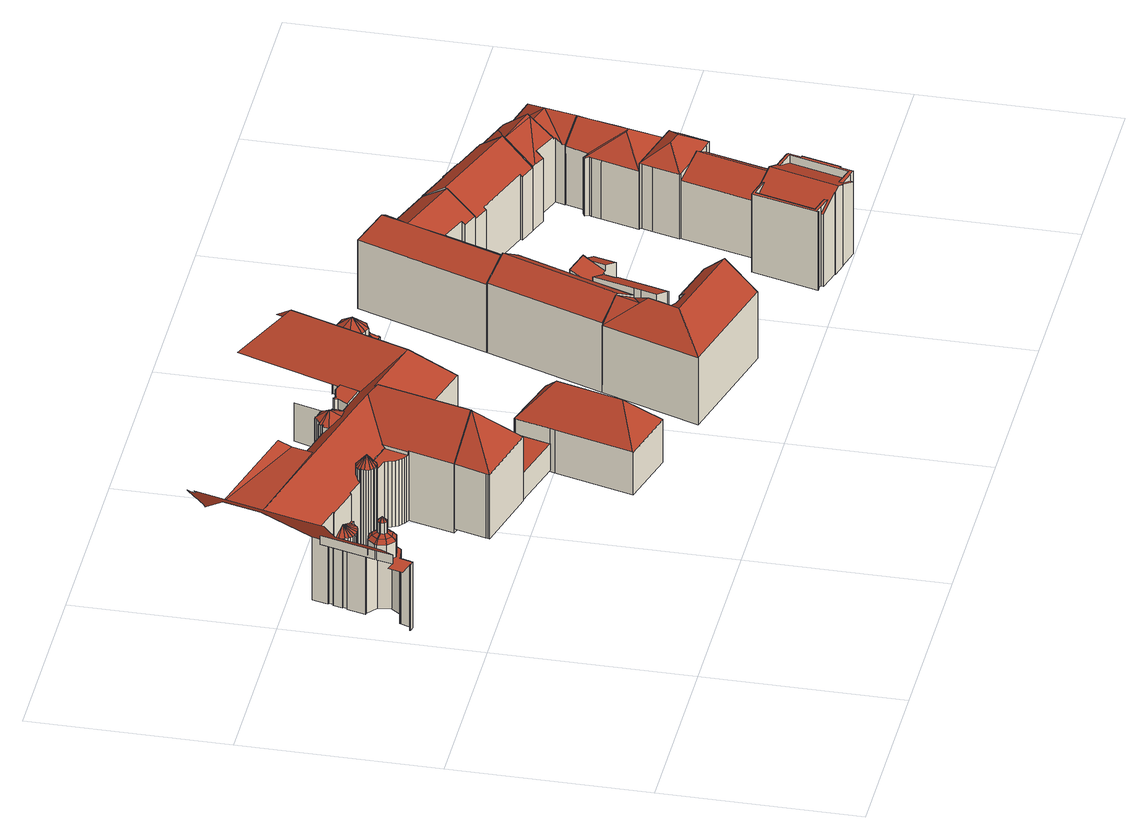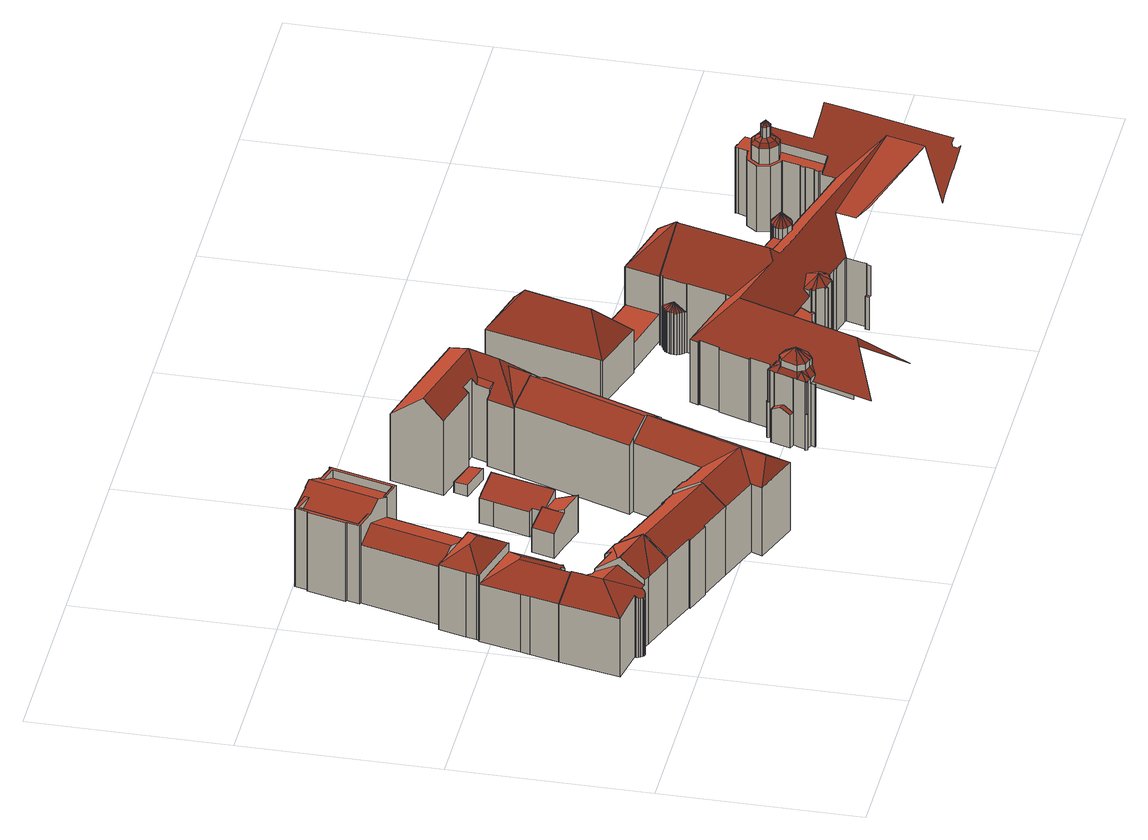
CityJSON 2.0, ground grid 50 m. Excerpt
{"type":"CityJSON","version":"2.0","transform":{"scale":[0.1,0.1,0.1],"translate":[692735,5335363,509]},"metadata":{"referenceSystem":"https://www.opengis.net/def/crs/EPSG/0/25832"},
"CityObjects":{
"building1":{"type":"Building","attributes":{"name":"Bayerisches Nationalmuseum","Gemeindeschluessel":"09162000","HoeheDach":"565.770","HoeheGrund":"509.180","Methode":"2000","NiedrigsteTraufeDesGebaeudes":"517.488","Geometrietyp2DReferenz":"3000","function":"31001_3000","roofType":"3200","measuredHeight":56.59,"storeysAboveGround":2},"geometry":[{"type":"MultiSurface","lod":"2","boundaries":[[[0,1,2,3]],[[4,5,1,0]],[[6,7,5,4]],[[8,9,7,6]],[[10,11,9,8]],[[12,13,11,10]],[[14,15,13,12]],[[16,17,18,19]],[[20,21,15,14]],[[22,23,24,17,16]],[[17,24,25,26]],[[23,27,28,24]],[[29,30,23,22]],[[31,32,33,34,21,20]],[[28,35,25,24]],[[30,36,27,23]],[[37,26,25,38,39]],[[27,40,41,28]],[[41,42,35,28]],[[35,43,38,25]],[[36,44,40,27]],[[40,45,46,41]],[[41,46,47,42]],[[44,48,45,40]],[[42,49,43,35]],[[50,51,33,32]],[[45,52,46]],[[53,54,30,29]],[[52,47,46]],[[48,52,45]],[[54,55,36,30]],[[42,47,56,49]],[[52,56,47]],[[55,57,44,36]],[[57,58,48,44]],[[58,52,48]],[[59,2,1,5,7,9,11,13,15,21,34,33,51,60,61,62,63,64,65,66,67,68,69,70,71,72,73,74,75,37,39,76,77,78,53,29,22,16,19,79,80]],[[52,81,56]],[[49,56,81,82]],[[49,82,83,43]],[[58,84,52]],[[43,83,85,38]],[[39,38,85,76]],[[86,81,52]],[[87,84,58,57]],[[84,86,52]],[[82,81,86,88]],[[55,89,87,57]],[[88,86,84,87]],[[75,90,26,37]],[[88,91,83,82]],[[54,92,89,55]],[[87,89,91,88]],[[78,92,54,53]],[[93,64,63,94]],[[91,95,85,83]],[[96,60,51,50]],[[76,85,95,77]],[[89,92,95,91]],[[77,95,92,78]],[[97,65,64,93]],[[62,61,98,99,94,63]],[[98,61,60,96]],[[100,66,65,97]],[[101,67,66,100]],[[102,68,67,101]],[[74,90,75]],[[103,69,68,102]],[[104,70,69,103]],[[105,71,70,104]],[[74,73,106]],[[107,72,71,105]],[[108,109,110,111,112,113,18,17,26,90,74,106,114,115,116,117,118,119,120,121,122,123,124,125,126,127,128,129,130]],[[107,131,132,133,134,115,114,106,73,72]],[[135,136,137,138,134,133]],[[139,140,141,137,136,142,143]],[[144,145,146,147,139,143]],[[147,148,140,139]],[[149,150,151,152]],[[153,154,155,156,150,149]],[[157,152,151,158,146,145]],[[159,160,161,162,155,154]],[[163,164,161,160]],[[151,150,156,165,158]],[[146,158,165,148,147]],[[166,167,164,163]],[[155,162,165,156]],[[161,164,165,162]],[[168,169,170,171,167,166]],[[167,171,165,164]],[[172,173,170,169]],[[170,173,174,165,171]],[[172,175,176,177,174,173]],[[177,178,165,174]],[[179,180,117,116]],[[176,181,182,183,178,177]],[[148,165,184,185,186,187,188,189,141,140]],[[178,183,190,191,165]],[[192,190,183,182]],[[192,193,194,195,191,190]],[[191,195,196,165]],[[196,197,165]],[[194,198,196,195]],[[197,199,200,184,165]],[[198,201,202,199,197,196]],[[203,204,205,200,199,202]],[[205,185,184,200]],[[186,185,205,204,206,207,208]],[[115,134,138,137,141,189,188,187,186,208,209,210,211,212,213,214,215,216,217,218,219,220,116]],[[180,221,117]],[[222,223,224,225,209,208,207]],[[226,227,228,229]],[[230,231,232,233,227,226]],[[228,234,235,236,237,229]],[[238,239,232,231]],[[236,235,240,241]],[[242,243,244,245,239,238]],[[227,233,246,234,228]],[[240,247,224,223,248,241]],[[232,239,245,246,233]],[[246,247,240,235,234]],[[209,225,249,210]],[[250,251,244,243]],[[224,247,246,249,225]],[[244,251,252,246,245]],[[253,254,255,252,251,250]],[[210,249,256,211]],[[246,256,249]],[[257,258,255,254]],[[255,258,259,246,252]],[[257,260,261,262,259,258]],[[246,263,256]],[[211,256,263,212]],[[259,262,264,265,246]],[[266,264,262,261]],[[266,267,268,269,265,264]],[[270,263,246]],[[265,269,271,272,246]],[[272,273,246]],[[273,274,246]],[[274,270,246]],[[212,263,270,213]],[[275,272,271,276]],[[277,273,272,275]],[[213,270,274,214]],[[278,214,274,273,277]],[[279,280,281,276,271,269,268]],[[282,283,284,285]],[[281,286,287,288,289,290,291,292,293,294,278,277,275,276]],[[295,287,286,296]],[[296,286,281,280]],[[297,288,287,295]],[[298,289,288,297]],[[299,290,289,298]],[[300,291,290,299]],[[294,215,214,278]],[[301,292,291,300]],[[302,285,284,303,293,292,301]],[[304,305,306,307,283,282]],[[303,308,216,215,294,293]],[[309,310,311,312,313,314]],[[311,310,315,316]],[[313,317,318,319,320,314]],[[307,321,322,217,216,308,303,284,283]],[[316,315,323,324]],[[325,326,327,328,329,319,318]],[[330,331,329,328]],[[327,332,330,328]],[[333,332,327,326]],[[324,323,334,335]],[[220,219,218,217,322,321,336,337,338,339,340,341,342,343,344,345,346,334,323,315,310,309,314,179,116]],[[347,348,306,305]],[[347,349,350,351,352,353,348]],[[335,334,346,354]],[[355,356,351,350]],[[351,356,357,358,352]],[[355,359,360,361,357,356]],[[362,363,361,360]],[[361,363,364,358,357]],[[352,358,365,366,367,368,369,353]],[[362,370,371,372,364,363]],[[344,373,345]],[[364,372,374,375,358]],[[354,346,345,376]],[[377,374,372,371]],[[376,345,373,378,379]],[[377,380,381,382,375,374]],[[375,382,383,384,358]],[[385,383,382,381]],[[378,386,387,388,389,379]],[[388,387,390,391]],[[384,392,393,358]],[[394,395,358]],[[395,396,397,366,365,358]],[[398,386,378,373,344]],[[385,399,400,392,384,383]],[[390,401,402,403,404,391]],[[393,405,406,358]],[[306,348,353,369,368,367,407,408,409,410,336,321,307]],[[411,412,394,358]],[[413,414,411,358]],[[367,366,397,415,416,417,407]],[[400,418,419,405,393,392]],[[403,402,420,421]],[[397,396,415]],[[387,386,398,401,390]],[[406,422,423,424,413,358]],[[395,394,412,425,426,427,415,396]],[[419,428,429,422,406,405]],[[411,414,430,431,425,412]],[[343,398,344]],[[432,423,422,429]],[[430,414,413,433]],[[434,424,423,432]],[[433,413,424,434]],[[421,420,435,436]],[[398,437,438,435,420,402,401]],[[436,435,438,439]],[[440,408,407,417]],[[438,437,441,442,443,439]],[[342,398,343]],[[442,441,444,445]],[[398,446,447,448,449,444,441,437]],[[449,448,450,451,445,444]],[[342,452,453,454,398]],[[455,456,457,446,398]],[[450,448,447,458]],[[454,459,460,461,462,455,398]],[[446,457,463,464,458,447]],[[463,457,456,465]],[[341,452,342]],[[410,409,466]],[[467,468,469,459,454,453]],[[455,462,470,471,465,456]],[[472,460,459,469]],[[470,462,461,473]],[[473,461,460,472]],[[452,341,340,474,475,467,453]],[[476,477,478,466,409,408,440]],[[340,339,479,480,481,482,474]],[[410,466,478,483,337,336]],[[481,480,484,485]],[[485,484,486,487]],[[338,488,479,339]],[[487,486,489,490]],[[488,491,492,493,489,486,484,480,479]],[[490,489,493,494]],[[495,491,488,338]],[[496,492,491,495,497]],[[493,492,496,498,499,500,494]],[[478,477,501,502,503,483]],[[504,505,506,507]],[[507,506,503,502]],[[508,509,505,504]],[[510,511,509,508]],[[512,513,511,510]],[[337,514,515,516,495,338]],[[517,518,513,512]],[[519,520,521]],[[521,520,518,517]],[[483,503,506,505,509,511,513,518,520,519,522,523,524,525,526,527,528,529,530,531,532,533,534,514,337]],[[535,522,519,521]],[[536,523,522,535]],[[528,537,529]],[[538,524,523,536]],[[527,526,539,528]],[[539,540,537,528]],[[525,541,526]],[[525,524,538,542,541]],[[537,543,529]],[[541,544,545,539,526]],[[540,543,537]],[[543,530,529]],[[545,546,540,539]],[[547,548,549,544,541,542]],[[546,543,540]],[[544,550,545]],[[549,551,552,550,544]],[[553,554,555,556,551,549,548]],[[543,557,530]],[[558,552,551,556]],[[555,559,560,558,556]],[[530,557,531]],[[561,559,555,554]],[[546,562,563,543]],[[545,550,564,563,562,546]],[[560,565,552,558]],[[565,560,559,561,566,567,568]],[[552,565,568,569,570,550]],[[571,569,568,567]],[[543,572,557]],[[570,564,550]],[[531,557,572,573]],[[574,575,576,569,571]],[[563,577,543]],[[578,572,543]],[[573,532,531]],[[575,579,580,581,576]],[[576,581,580,582,583,584,570,569]],[[585,577,563,564]],[[573,572,578,586]],[[577,587,578,543]],[[570,584,583,588,589,585,564]],[[587,577,585,590,586,578]],[[586,591,592,593,532,573]],[[575,574,594,595,596,579]],[[579,596,582,580]],[[590,591,586]],[[593,592,597,533,532]],[[585,589,598,590]],[[583,582,596,595,599,600,588]],[[600,601,602,603,604,598,589,588]],[[605,606,607,597,592]],[[591,608,609,610,605,592]],[[611,612,608,591,590]],[[613,614,607,606]],[[598,604,611,590]],[[608,612,615,616,617,618,609]],[[615,612,611,619]],[[603,620,621,622,604]],[[619,611,604,622]],[[619,622,621,616,615]],[[617,616,621,620]]],"semantics":{"surfaces":[{"type":"WallSurface"},{"type":"RoofSurface"}],"values":[0,0,0,0,0,0,0,0,0,0,0,1,0,0,1,1,0,1,1,1,1,0,0,0,1,0,1,0,1,1,1,0,1,1,0,1,1,1,0,1,1,1,0,1,0,1,0,1,0,0,1,1,1,0,0,1,0,0,1,0,0,0,0,0,0,0,0,0,0,0,0,0,1,0,0,0,0,1,0,0,0,0,0,1,1,0,1,1,0,1,0,1,0,1,1,0,0,1,0,0,1,1,0,1,0,0,1,0,1,1,0,0,0,0,0,0,0,1,0,1,1,0,0,1,1,0,0,1,0,1,0,1,0,1,0,0,1,1,1,1,1,0,0,0,0,0,0,0,1,0,0,0,0,0,0,0,0,0,0,0,0,0,0,1,0,0,0,1,0,0,1,0,0,0,0,1,0,0,1,0,0,0,1,0,0,0,0,1,0,0,0,1,1,1,1,0,0,1,1,1,1,0,0,0,0,1,1,0,0,0,1,0,0,0,0,0,1,0,0,0,1,0,1,0,1,1,0,1,0,0,0,0,0,0,0,0,0,0,0,0,1,0,0,0,0,1,0,0,0,0,0,0,0,0,0,0,1,0,0,0,1,0,0,0,0,1,0,0,0,1,1,1,1,0,0,1,1,1,0,1,0,1,0,0,1,0,0,0,1,0,1,1,0,0,1,1,1,1,0,0,0,1,1,0,1,0,1,1,0,1,0,0,0,0,1,0,1,0,0,0,0,1,0]}}]},
"building2":{"type":"Building","attributes":{"Gemeindeschluessel":"09162000","HoeheDach":"538.152","HoeheGrund":"510.429","Methode":"2000","NiedrigsteTraufeDesGebaeudes":"528.310","Geometrietyp2DReferenz":"3000","function":"31001_3000","roofType":"9999","measuredHeight":27.72,"storeysAboveGround":2},"geometry":[{"type":"MultiSurface","lod":"2","boundaries":[[[623,624,625]],[[626,627,628,629]],[[630,631,283,632]],[[629,628,623,633]],[[626,632,283,634,627]],[[635,625,636,637]],[[624,634,283,631,636,625]],[[635,633,623,625]],[[637,636,631,630]],[[623,628,627,634,624]],[[635,637,630,632,626,629,633]]],"semantics":{"surfaces":[{"type":"RoofSurface"},{"type":"WallSurface"},{"type":"GroundSurface"}],"values":[0,1,1,1,1,1,0,1,1,0,2]}}]},
"building3":{"type":"Building","attributes":{"Gemeindeschluessel":"09162000","HoeheDach":"517.840","HoeheGrund":"510.429","Methode":"2000","NiedrigsteTraufeDesGebaeudes":"517.840","Geometrietyp2DReferenz":"3000","function":"31001_3000","roofType":"9999","measuredHeight":7.41},"geometry":[{"type":"MultiSurface","lod":"2","boundaries":[[[638,639,640,641]],[[629,626,638,641]],[[641,640,642,629]],[[640,639,643,642]],[[626,643,639,638]],[[629,642,643,626]]],"semantics":{"surfaces":[{"type":"WallSurface"},{"type":"GroundSurface"},{"type":"RoofSurface"}],"values":[0,1,0,2,0,0]}}]},
"building4":{"type":"Building","attributes":{"name":"Bayerisches Nationalmuseum","Gemeindeschluessel":"09162000","HoeheDach":"530.240","HoeheGrund":"510.155","Methode":"2000","NiedrigsteTraufeDesGebaeudes":"521.924","Geometrietyp2DReferenz":"3000","function":"31001_3000","roofType":"3200","measuredHeight":20.09,"storeysAboveGround":2},"geometry":[{"type":"MultiSurface","lod":"2","boundaries":[[[644,645,646,647,648,649,650,651,652]],[[653,654,655,656,657]],[[651,656,655,652]],[[651,650,658,657,656]],[[659,660,654,653,661]],[[662,659,661,663,664]],[[648,665,666,649]],[[663,661,653,657,658,666,665]],[[645,662,664,646]],[[645,644,660,659,662]],[[647,646,664,663,665,648]],[[649,666,658,650]],[[644,652,655,654,660]]],"semantics":{"surfaces":[{"type":"GroundSurface"},{"type":"RoofSurface"},{"type":"WallSurface"}],"values":[0,1,2,2,1,1,2,1,2,2,2,2,2]}}]},
"building5":{"type":"Building","attributes":{"name":"Amt für Digitalisierung, Breitband und Vermessung","Gemeindeschluessel":"09162000","HoeheDach":"534.800","HoeheGrund":"509.415","Methode":"2000","NiedrigsteTraufeDesGebaeudes":"528.029","Geometrietyp2DReferenz":"3000","function":"31001_3000","roofType":"3100","measuredHeight":25.39,"storeysAboveGround":4},"geometry":[{"type":"MultiSurface","lod":"2","boundaries":[[[667,668,669,670]],[[671,672,673,674]],[[675,676,677,678]],[[679,680,674,673,681,669,668,682]],[[682,683,684]],[[685,686,687,677,676,671,674,680]],[[688,689,690,691,667,670,675,678,692,693]],[[688,693,686,685,694]],[[678,677,687,692]],[[691,682,668,667]],[[673,672,681]],[[689,695,696,690]],[[679,682,684,696]],[[692,687,686,693]],[[684,683,696]],[[688,694,695,689]],[[696,695,680,679]],[[675,670,669,681,672,671,676]],[[691,690,696,683,682]],[[694,685,680,695]]],"semantics":{"surfaces":[{"type":"WallSurface"},{"type":"RoofSurface"},{"type":"GroundSurface"}],"values":[0,1,0,1,1,1,2,0,0,0,0,0,1,0,1,0,1,0,0,1]}}]},
"building6":{"type":"Building","attributes":{"Gemeindeschluessel":"09162000","HoeheDach":"512.508","HoeheGrund":"509.292","Methode":"2000","NiedrigsteTraufeDesGebaeudes":"512.150","Geometrietyp2DReferenz":"3000","function":"51009_1610","roofType":"1000","measuredHeight":3.22},"geometry":[{"type":"MultiSurface","lod":"2","boundaries":[[[697,698,699,700]],[[701,702,698,697]],[[700,699,703,704]],[[704,703,702,701]],[[697,700,704,701]],[[702,703,699,698]]],"semantics":{"surfaces":[{"type":"WallSurface"},{"type":"GroundSurface"},{"type":"RoofSurface"}],"values":[0,0,0,0,1,2]}}]},
"building7":{"type":"Building","attributes":{"Gemeindeschluessel":"09162000","HoeheDach":"533.094","HoeheGrund":"509.380","Methode":"1000","NiedrigsteTraufeDesGebaeudes":"528.587","Geometrietyp2DReferenz":"3000","function":"31001_1000","roofType":"3100","measuredHeight":23.71,"storeysAboveGround":5},"geometry":[{"type":"MultiSurface","lod":"2","boundaries":[[[705,706,707,708,709,710,711]],[[712,709,708,713]],[[714,715,716,717]],[[691,718,713,708,707,706]],[[719,715,714,690]],[[710,709,712,720,717,716]],[[721,711,710,716,715,719]],[[718,691,722,723,724,690,714,717,720,712,713]],[[724,723,722,691,706,705,711,721,719,690]]],"semantics":{"surfaces":[{"type":"RoofSurface"},{"type":"WallSurface"},{"type":"GroundSurface"}],"values":[0,1,1,1,1,1,0,2,1]}}]},
"building8":{"type":"Building","attributes":{"Gemeindeschluessel":"09162000","HoeheDach":"512.775","HoeheGrund":"509.384","Methode":"2000","NiedrigsteTraufeDesGebaeudes":"512.457","Geometrietyp2DReferenz":"3000","function":"51009_1610","roofType":"1000","measuredHeight":3.39},"geometry":[{"type":"MultiSurface","lod":"2","boundaries":[[[725,726,727,728]],[[729,730,727,726]],[[728,727,730,731]],[[732,729,726,725]],[[725,728,731,732]],[[731,730,729,732]]],"semantics":{"surfaces":[{"type":"WallSurface"},{"type":"RoofSurface"},{"type":"GroundSurface"}],"values":[0,1,0,0,2,0]}}]},
"building9":{"type":"Building","attributes":{"Gemeindeschluessel":"09162000","HoeheDach":"519.773","HoeheGrund":"509.360","Methode":"1000","NiedrigsteTraufeDesGebaeudes":"516.211","Geometrietyp2DReferenz":"3000","function":"31001_2000","roofType":"2100","measuredHeight":10.41},"geometry":[{"type":"MultiSurface","lod":"2","boundaries":[[[733,734,735]],[[736,737,738,739,740,741,742,743,744,745,746,747,748,749,750,751,752,753]],[[744,754,755,745]],[[748,756,757,749]],[[740,739,738,758,734,733,759]],[[740,759,760,741]],[[753,761,762,736]],[[746,763,764,747]],[[747,764,756,748]],[[757,765,766,767,751,750,749]],[[768,769,761,753,752,751,767]],[[745,755,763,746]],[[769,768,770]],[[742,771,772,743]],[[766,765,735]],[[773,774,770]],[[755,754,772,771,760,759,733,735,765,757,756,764,763]],[[741,760,771,742]],[[737,736,762,774,773,758,738]],[[743,772,754,744]],[[762,761,769,770,774]],[[735,734,758,773,770,768,767,766]]],"semantics":{"surfaces":[{"type":"WallSurface"},{"type":"GroundSurface"},{"type":"RoofSurface"}],"values":[0,1,0,0,0,0,0,0,0,0,0,0,0,0,0,0,2,0,0,0,2,2]}}]},
"building10":{"type":"Building","attributes":{"Gemeindeschluessel":"09162000","HoeheDach":"532.884","HoeheGrund":"509.390","Methode":"1000","NiedrigsteTraufeDesGebaeudes":"527.761","Geometrietyp2DReferenz":"3000","function":"31001_1000","roofType":"3100","measuredHeight":23.49,"storeysAboveGround":5},"geometry":[{"type":"MultiSurface","lod":"2","boundaries":[[[775,776,777,778,779]],[[780,781,782,783,784]],[[785,786,787,788]],[[717,712,789,779]],[[784,783,790,791,792]],[[793,785,788,794]],[[782,781,793,794]],[[776,795,777]],[[777,796,714,778]],[[789,712,787,786,797]],[[791,795,776,775,792]],[[785,793,781,780,775,797,786]],[[796,777,795,798]],[[789,797,775,779]],[[717,779,778,714]],[[782,794,788,787,712,717,714,796,798,790,783]],[[784,792,775,780]],[[791,790,798,795]]],"semantics":{"surfaces":[{"type":"RoofSurface"},{"type":"WallSurface"},{"type":"GroundSurface"}],"values":[0,1,1,1,1,1,1,0,1,1,0,0,1,0,1,2,0,1]}}]},
"building11":{"type":"Building","attributes":{"name":"Sammlung Schack","Gemeindeschluessel":"09162000","HoeheDach":"533.600","HoeheGrund":"509.890","Methode":"2000","NiedrigsteTraufeDesGebaeudes":"525.959","Geometrietyp2DReferenz":"3000","function":"31001_3000","roofType":"3100","measuredHeight":23.71,"storeysAboveGround":3},"geometry":[{"type":"MultiSurface","lod":"2","boundaries":[[[799,800,801,802,803,804,805,806,807,808,809,810,811,812,813,814,815,816,817,818,819,820,821,822,823,824,825,826,827,828,829]],[[800,830,831,801]],[[805,832,833,806]],[[821,834,835,822]],[[817,836,837,818]],[[806,833,838,807]],[[839,840,841,842]],[[799,843,830,800]],[[844,838,833,832,845,846,847,848,849,850,851,852,853,854,855,856]],[[834,857,858,837,836,859,860,841,840,861,862,863,835]],[[812,864,865,813]],[[866,867,868,869,870]],[[826,871,872,827]],[[815,873,874,816]],[[828,875,876,829]],[[827,872,875,828]],[[852,851,877]],[[823,878,879,824]],[[880,854,853]],[[881,882,876,875,872]],[[803,846,845,804]],[[877,883,849,848,884,885,865,864,886,880,853,852]],[[819,858,857,820]],[[814,813,865,885,887]],[[809,856,855,810]],[[807,838,844,808]],[[883,850,849]],[[799,829,876,843]],[[845,832,805,804]],[[842,841,860]],[[811,810,855,854,880,886]],[[870,869,888,889,890]],[[868,888,869]],[[817,816,874,891,836]],[[870,890,863,862,884,848,847,866]],[[888,892,889]],[[858,819,818,837]],[[881,872,871,893,879]],[[844,856,809,808]],[[861,840,839]],[[802,801,831,894,895]],[[884,862,861,839,842,860,859,891,874,873,887,885]],[[814,887,873,815]],[[859,836,891]],[[811,886,864,812]],[[825,893,871,826]],[[868,896,895,894,882,881,879,878,892,888]],[[894,831,830,843,876,882]],[[867,896,868]],[[823,822,835,863,890,889,892,878]],[[877,851,850,883]],[[825,824,879,893]],[[834,821,820,857]],[[803,802,895,896,867,866,847,846]]],"semantics":{"surfaces":[{"type":"GroundSurface"},{"type":"WallSurface"},{"type":"RoofSurface"}],"values":[0,1,1,1,1,1,1,1,2,2,1,2,1,1,1,1,1,1,1,2,1,2,1,1,1,1,1,1,1,1,1,2,1,1,1,1,1,2,1,1,1,2,1,1,1,1,2,2,1,1,1,1,1,1]}}]},
"building12":{"type":"Building","attributes":{"Gemeindeschluessel":"09162000","HoeheDach":"532.850","HoeheGrund":"509.320","Methode":"2000","NiedrigsteTraufeDesGebaeudes":"526.889","Geometrietyp2DReferenz":"3000","function":"31001_1000","roofType":"3100","measuredHeight":23.53,"storeysAboveGround":5},"geometry":[{"type":"MultiSurface","lod":"2","boundaries":[[[897,898,899,900,901,902,903,904,905,906]],[[907,908,909,910]],[[902,901,911,912,913,914,915,903]],[[906,905,904,916,917,918,919,920]],[[921,922,923,924]],[[925,899,898,926]],[[911,901,900,927]],[[913,912,911,927,925,926,928,920,919,918,917,921,924,907,910,914]],[[927,900,899,925]],[[910,909,915,914]],[[924,923,908,907]],[[917,916,922,921]],[[903,915,909,908,923,922,916,904]],[[926,898,897,928]],[[928,897,906,920]]],"semantics":{"surfaces":[{"type":"RoofSurface"},{"type":"WallSurface"},{"type":"GroundSurface"}],"values":[0,1,1,1,1,1,1,2,1,1,1,1,0,1,1]}}]},
"building13":{"type":"Building","attributes":{"Gemeindeschluessel":"09162000","HoeheDach":"530.390","HoeheGrund":"509.540","Methode":"2000","NiedrigsteTraufeDesGebaeudes":"525.193","Geometrietyp2DReferenz":"3000","function":"31001_1000","roofType":"3100","measuredHeight":20.85,"storeysAboveGround":4},"geometry":[{"type":"MultiSurface","lod":"2","boundaries":[[[929,930,931,932]],[[933,934,935,936,937]],[[938,939,940,941]],[[942,943,944,945,946]],[[947,948,949,950]],[[933,937,951,952]],[[942,946,948,947]],[[933,952,929,932,940,939,953,954,943,942,947,950,955,956,934]],[[939,938,957,953]],[[938,941,958,959,960,961,957]],[[962,949,948,946,945,960]],[[960,945,944,963,961]],[[950,949,962,955]],[[955,962,964,956]],[[941,940,932,931,958]],[[954,963,944,943]],[[956,964,935,934]],[[952,951,930,929]],[[959,958,931,930,951,937,936]],[[964,962,960,959,936,935]],[[954,953,957,961,963]]],"semantics":{"surfaces":[{"type":"WallSurface"},{"type":"GroundSurface"},{"type":"RoofSurface"}],"values":[0,0,0,0,0,0,0,1,0,2,2,2,0,0,0,0,0,0,2,2,0]}}]},
"building14":{"type":"Building","attributes":{"Gemeindeschluessel":"09162000","HoeheDach":"532.770","HoeheGrund":"509.400","Methode":"2000","NiedrigsteTraufeDesGebaeudes":"525.581","Geometrietyp2DReferenz":"3000","function":"31001_1000","roofType":"3100","measuredHeight":23.37,"storeysAboveGround":4},"geometry":[{"type":"MultiSurface","lod":"2","boundaries":[[[965,966,967,968]],[[969,970,971,972,973,974,975,976]],[[977,978,979,980,981,982]],[[983,984,985,986,987,988,989,990,991,992,993,994,995,996,997,998,982,981,980,999,1000,1001,965,968,1002,1003,1004,1005,1006,1007,1008]],[[999,1009,1010,1000]],[[1011,1012,1013,1014,1015]],[[1001,1016,966,965]],[[1015,1014,1017,988,987,986]],[[990,1018,1019,991]],[[1004,1020,1021,1005]],[[969,976,1022]],[[1023,1024,1008,1007,1006,1025]],[[1005,1021,1025,1006]],[[1019,1018,970,969,1026]],[[1002,1027,1028,1003]],[[1013,978,977,974,973,972]],[[1029,1022,1030,1031,995,994,993]],[[1008,1024,946,983]],[[992,991,1019,1026,1029,993]],[[985,1011,1015,986]],[[1000,1010,1016,1001]],[[1003,1028,1020,1004]],[[1026,969,1022,1029]],[[968,967,1027,1002]],[[1032,1033,997,996,995,1031]],[[975,974,977,982,998,997,1033]],[[980,979,1009,999]],[[1032,1031,1030]],[[984,983,946,1012,1011,985]],[[1013,1023,1025,1021,1020,1028,1027,967,966,1016,1010,1009,979,978]],[[1017,1014,1013,972,971]],[[946,1024,1023,1013,1012]],[[989,988,1017,971,970,1018,990]],[[976,975,1033,1032,1030,1022]]],"semantics":{"surfaces":[{"type":"WallSurface"},{"type":"GroundSurface"},{"type":"RoofSurface"}],"values":[0,0,0,1,0,2,0,0,0,0,2,0,0,2,0,2,0,0,0,0,0,0,2,0,0,0,0,2,0,2,2,2,0,2]}}]}
},
"vertices":[
[58,695,2],[58,695,185],[57,696,185],[57,696,2],[57,694,2],[57,694,185],[69,691,2],[69,691,185],[69,692,2],[69,692,185],[70,692,2],[70,692,185],[70,693,2],[70,693,185],[72,699,2],[72,699,185],[62,776,185],[62,776,210],[52,736,210],[52,736,185],[80,725,2],[80,725,185],[65,752,185],[65,752,227],[62,776,227],[63,780,227],[63,780,210],[73,757,237],[71,774,237],[84,734,185],[84,734,227],[81,724,2],[82,723,2],[82,723,185],[81,724,185],[72,777,237],[87,744,237],[63,780,185],[78,800,227],[78,800,185],[85,763,244],[84,771,244],[84,773,244],[83,792,237],[91,757,244],[85,763,274],[84,771,274],[84,773,274],[91,757,274],[89,780,244],[116,728,2],[116,728,185],[93,769,287],[111,738,185],[111,738,227],[107,746,237],[89,780,274],[100,758,244],[100,758,274],[44,700,185],[137,755,185],[133,789,185],[132,789,185],[106,810,185],[103,810,185],[115,857,185],[118,856,185],[121,868,185],[119,868,185],[125,892,185],[128,891,185],[131,903,185],[128,904,185],[129,910,185],[123,912,185],[100,918,185],[102,803,185],[124,785,185],[127,759,185],[32,742,185],[22,706,185],[97,780,274],[97,780,244],[100,793,237],[106,765,274],[102,803,227],[105,774,274],[106,765,244],[105,774,244],[118,761,237],[100,918,210],[116,781,237],[127,759,227],[103,810,2],[106,810,2],[124,785,227],[137,755,2],[115,857,2],[133,789,2],[132,789,2],[118,856,2],[121,868,2],[119,868,2],[125,892,2],[128,891,2],[131,903,2],[129,910,177],[128,904,2],[29,886,275],[67,876,232],[57,837,232],[52,817,232],[47,797,232],[36,759,232],[138,943,177],[139,945,177],[77,1053,271],[102,1149,271],[202,1211,184],[198,1212,189],[191,1213,197],[149,1224,244],[149,1225,244],[110,1235,287],[113,1229,282],[109,1215,282],[103,1213,288],[95,1215,297],[30,972,297],[21,939,297],[9,891,297],[129,910,2],[138,943,2],[139,945,2],[139,945,178],[247,917,2],[248,917,2],[248,917,178],[247,917,178],[246,909,102],[247,915,102],[247,915,176],[247,915,2],[246,909,2],[253,907,2],[254,906,2],[254,906,102],[253,907,102],[254,913,102],[256,892,2],[256,892,102],[254,899,102],[254,899,2],[256,891,2],[259,885,2],[259,885,102],[256,891,103],[254,905,2],[254,905,102],[261,882,2],[263,880,2],[263,880,103],[261,882,103],[268,875,2],[268,875,102],[290,903,119],[274,871,2],[274,871,103],[276,871,2],[281,869,2],[281,869,102],[276,871,103],[288,868,2],[288,868,103],[289,868,103],[289,868,2],[295,868,2],[295,868,103],[299,869,103],[383,994,247],[397,1046,247],[299,869,2],[302,870,2],[302,870,103],[325,894,102],[333,892,102],[333,892,176],[325,894,176],[290,903,176],[254,913,176],[309,873,103],[311,874,103],[309,873,2],[311,874,2],[314,877,2],[314,877,102],[319,882,102],[322,887,102],[319,882,2],[323,888,102],[324,888,102],[322,887,2],[323,888,2],[324,888,2],[332,886,2],[332,886,102],[333,892,2],[334,894,2],[334,894,179],[381,881,178],[383,887,185],[391,893,194],[406,896,200],[421,889,197],[428,878,187],[524,852,187],[526,858,194],[613,910,271],[545,929,271],[444,955,271],[269,1002,271],[381,1075,271],[381,881,2],[382,881,2],[382,881,217],[381,881,215],[380,861,2],[380,861,216],[379,866,217],[379,866,2],[382,857,2],[383,856,2],[383,856,217],[382,857,217],[379,869,218],[379,872,217],[379,872,2],[379,869,2],[387,851,2],[387,851,217],[381,878,217],[381,878,2],[389,850,2],[391,848,2],[391,848,217],[389,850,218],[403,869,245],[381,879,217],[381,879,2],[383,887,215],[397,846,2],[397,846,217],[400,846,217],[400,846,2],[402,845,2],[402,845,217],[391,893,215],[408,846,2],[408,846,217],[410,847,218],[410,847,2],[413,848,2],[413,848,217],[406,896,215],[418,851,217],[418,852,217],[418,851,2],[418,852,2],[421,855,2],[421,855,217],[421,889,215],[422,854,215],[426,860,215],[428,867,215],[428,878,215],[426,860,185],[422,854,185],[428,867,185],[428,878,185],[422,854,2],[470,841,2],[470,841,185],[479,677,2],[479,677,195],[510,792,196],[510,792,2],[472,833,185],[474,825,185],[478,817,185],[483,810,185],[489,804,185],[495,799,185],[503,795,185],[508,792,185],[524,852,185],[474,825,2],[472,833,2],[478,817,2],[483,810,2],[489,804,2],[495,799,2],[503,795,2],[508,792,2],[508,792,194],[565,655,2],[650,632,2],[650,632,196],[565,655,292],[524,852,194],[465,1035,178],[467,1035,178],[467,1035,2],[465,1035,2],[464,1036,2],[464,1036,178],[467,1034,179],[467,1034,2],[473,1071,2],[478,1088,2],[478,1088,178],[473,1071,178],[627,888,292],[617,904,277],[510,1023,178],[510,1023,2],[479,1088,2],[487,1086,2],[487,1086,92],[479,1088,92],[479,1088,176],[482,1098,92],[482,1098,176],[489,1096,92],[489,1096,2],[523,1019,179],[523,1019,2],[650,901,271],[816,856,271],[754,960,176],[695,976,176],[693,974,179],[644,987,179],[640,971,198],[597,969,212],[561,992,198],[566,1008,178],[565,1008,180],[651,639,2],[651,639,196],[653,639,2],[656,639,2],[656,639,116],[653,639,116],[653,639,194],[565,1008,2],[656,640,2],[656,640,117],[660,642,117],[661,668,135],[660,642,2],[662,642,2],[662,642,117],[668,645,2],[668,645,117],[669,646,117],[664,679,128],[669,698,116],[669,698,194],[664,679,194],[661,668,194],[669,646,2],[673,650,2],[673,650,117],[566,1008,198],[674,649,116],[675,650,116],[566,1008,2],[674,649,2],[570,1007,200],[570,1007,2],[675,650,2],[678,654,2],[678,654,116],[677,654,117],[679,659,117],[677,654,2],[571,1009,200],[571,1011,200],[571,1011,2],[571,1009,2],[569,1013,198],[569,1013,2],[680,660,117],[681,664,117],[675,691,117],[673,694,117],[672,695,117],[672,695,116],[605,1000,221],[679,659,2],[680,660,2],[572,1017,199],[573,1019,198],[573,1019,2],[572,1017,2],[682,666,117],[682,671,117],[668,699,195],[695,798,194],[695,797,194],[699,812,194],[679,686,117],[676,690,117],[681,678,117],[679,685,117],[672,695,2],[669,698,2],[668,699,2],[681,664,2],[682,666,2],[576,1017,200],[576,1017,2],[682,672,117],[683,672,116],[682,679,116],[676,690,2],[675,691,2],[673,694,2],[682,671,2],[682,672,2],[679,685,2],[679,686,2],[683,672,2],[681,678,2],[682,679,2],[595,1029,200],[595,1029,2],[598,1032,200],[595,1032,198],[595,1032,2],[695,798,2],[602,1032,199],[602,1032,2],[598,1032,2],[602,1029,201],[602,1029,2],[628,1023,199],[625,1026,198],[623,1023,200],[612,1026,201],[623,1023,2],[612,1026,2],[644,987,198],[640,988,200],[640,991,200],[639,1001,200],[629,1019,200],[631,1021,198],[625,1026,2],[641,992,200],[644,993,198],[643,1000,198],[640,1000,200],[631,1021,2],[628,1023,2],[629,1019,2],[695,797,178],[640,988,2],[640,991,2],[641,992,2],[640,1000,2],[639,1001,2],[644,993,2],[643,1000,2],[693,974,2],[644,987,2],[695,797,2],[871,749,2],[871,749,177],[695,976,182],[712,1002,182],[712,1002,2],[695,976,2],[871,750,177],[707,1008,182],[707,1008,2],[713,1013,182],[713,1013,2],[754,960,182],[718,1006,182],[718,1006,2],[771,1008,182],[748,1015,182],[747,1012,182],[747,1012,2],[771,1008,176],[748,1015,111],[771,1008,130],[783,1119,109],[783,1119,2],[748,1015,2],[871,750,2],[879,770,2],[879,770,177],[876,773,2],[876,773,180],[877,772,179],[877,772,2],[895,823,2],[895,823,180],[896,823,2],[896,823,179],[898,824,2],[898,824,177],[924,1155,271],[865,1270,176],[839,1199,176],[926,901,2],[926,901,177],[924,903,180],[924,903,179],[924,903,2],[942,954,180],[943,954,179],[945,955,177],[949,965,177],[938,968,189],[936,977,194],[932,990,203],[923,1016,221],[932,1041,221],[956,1056,203],[974,1068,189],[986,1064,176],[1039,1214,176],[942,954,2],[943,954,2],[932,990,221],[945,955,2],[945,984,203],[945,984,221],[949,965,189],[949,965,2],[958,1018,248],[959,962,189],[959,979,203],[959,979,221],[959,962,2],[972,957,2],[972,957,189],[969,984,203],[972,956,189],[977,955,189],[972,956,2],[974,952,2],[974,952,100],[972,956,100],[956,1056,221],[977,955,100],[981,955,100],[979,959,100],[981,955,2],[969,984,221],[979,988,221],[979,988,203],[979,959,189],[979,959,2],[978,960,2],[978,960,189],[983,972,189],[986,980,189],[983,972,2],[965,1053,221],[965,1053,203],[997,967,2],[997,967,93],[983,972,93],[993,1027,221],[983,1047,221],[1006,991,107],[992,996,107],[986,980,98],[1001,1021,93],[1001,1021,189],[992,996,189],[993,1027,203],[983,1047,203],[988,1037,221],[1000,1021,190],[1003,1029,190],[988,1037,203],[995,1061,189],[994,1061,189],[986,1064,189],[1006,991,2],[1014,1016,2],[1014,1016,93],[994,1061,176],[1003,1030,189],[1001,1021,2],[1000,1021,2],[1003,1029,2],[1003,1030,2],[1011,1050,2],[1011,1050,189],[994,1061,2],[998,1072,2],[998,1072,176],[1007,1056,189],[1007,1056,2],[995,1061,2],[1013,1055,189],[1008,1056,189],[995,1073,2],[995,1073,176],[1008,1056,100],[1013,1058,100],[1013,1058,2],[1008,1056,2],[1013,1055,100],[1016,1052,2],[1016,1052,100],[1011,1050,100],
[626,544,193],[563,652,292],[453,588,193],[650,632,14],[650,632,193],[626,546,193],[626,546,14],[456,598,14],[456,598,193],[479,677,14],[626,544,14],[564,655,292],[453,588,14],[454,592,193],[454,592,14],
[789,596,14],[789,596,88],[765,508,88],[765,508,14],[626,546,88],[650,632,88],
[933,549,11],[855,260,11],[706,299,11],[724,362,11],[761,497,11],[765,508,11],[789,596,11],[790,599,11],[935,555,11],[844,509,212],[934,554,133],[935,555,131],[790,599,130],[790,598,130],[789,596,130],[856,260,130],[933,549,133],[797,343,212],[855,260,129],[707,300,130],[706,299,129],[761,497,130],[765,508,130],
[1232,342,4],[1232,342,190],[1221,346,202],[1221,346,4],[1208,312,212],[1220,345,212],[1203,351,219],[1188,310,219],[1203,299,4],[1203,299,224],[1245,288,224],[1245,288,4],[1160,355,258],[1132,277,258],[1220,345,202],[1257,411,190],[1182,438,241],[1160,377,241],[1359,216,258],[1373,268,212],[1249,301,213],[1337,133,4],[1036,213,4],[1125,459,4],[1257,411,4],[1249,301,4],[1373,268,4],[1337,133,190],[1036,213,190],[1125,459,190],
[1282,309,3],[1282,309,31],[1291,344,35],[1291,344,3],[1355,288,3],[1355,288,32],[1365,323,35],[1365,323,3],
[1256,411,196],[1257,411,196],[1295,515,196],[1366,707,197],[1351,713,208],[1302,731,241],[1190,435,241],[1351,713,4],[1366,707,4],[1236,755,4],[1236,755,197],[1294,734,236],[1294,734,4],[1295,515,4],[1125,459,197],[1302,731,4],[1165,445,223],[1256,411,4],[1190,435,4],[1165,445,4],
[1330,424,4],[1330,424,38],[1339,459,35],[1339,459,4],[1407,404,38],[1415,439,35],[1415,439,4],[1407,404,4],
[1503,532,78],[1503,532,81],[1498,534,81],[1566,516,4],[1513,530,4],[1503,533,4],[1503,532,4],[1495,502,4],[1504,499,4],[1479,407,4],[1470,372,4],[1461,374,4],[1461,373,4],[1405,387,4],[1415,426,4],[1420,445,4],[1447,546,4],[1448,547,4],[1463,605,4],[1528,587,4],[1581,573,4],[1461,374,78],[1461,373,78],[1420,445,105],[1447,546,105],[1503,533,81],[1495,502,78],[1504,499,73],[1581,573,72],[1566,516,72],[1405,387,105],[1415,426,105],[1448,547,105],[1448,547,81],[1463,605,108],[1528,587,108],[1528,587,98],[1523,567,98],[1479,407,73],[1470,372,73],[1513,530,81],[1513,530,98],
[1382,973,239],[1406,1040,239],[1357,1087,194],[1236,755,194],[1294,734,239],[1546,913,239],[1519,841,188],[1519,841,4],[1569,977,4],[1569,977,193],[1482,866,195],[1418,890,195],[1418,890,4],[1482,866,4],[1351,713,195],[1463,1016,4],[1463,1016,194],[1464,1015,193],[1479,856,188],[1479,856,4],[1474,1044,194],[1357,1087,4],[1417,888,193],[1474,1044,4],
[1960,465,9],[1954,439,9],[1935,371,9],[1918,375,9],[1863,171,9],[1868,170,9],[1859,137,9],[1863,136,9],[1838,39,9],[1834,40,9],[1825,7,9],[1808,11,9],[1805,2,9],[1749,17,9],[1748,16,9],[1713,25,9],[1713,27,9],[1657,42,9],[1659,50,9],[1643,55,9],[1642,51,9],[1639,52,9],[1684,219,9],[1735,205,9],[1789,409,9],[1786,410,9],[1805,479,9],[1812,506,9],[1813,512,9],[1961,472,9],[1962,472,9],[1954,439,189],[1935,371,189],[1859,137,227],[1863,136,227],[1684,219,227],[1735,205,227],[1659,50,227],[1643,55,227],[1838,39,227],[1691,211,205],[1691,211,227],[1650,61,227],[1650,61,205],[1960,465,189],[1834,40,227],[1868,170,227],[1863,171,227],[1864,172,227],[1816,185,227],[1814,178,227],[1861,165,227],[1821,17,227],[1774,30,227],[1772,19,227],[1808,10,227],[1808,11,227],[1825,7,227],[1639,52,227],[1642,51,227],[1693,40,227],[1695,49,227],[1736,199,227],[1738,206,227],[1735,207,227],[1749,17,237],[1748,16,237],[1864,172,171],[1918,374,171],[1892,381,188],[1871,387,203],[1816,185,203],[1812,506,189],[1813,512,189],[1713,27,238],[1657,42,210],[1961,472,189],[1962,472,189],[1821,17,205],[1789,409,189],[1786,410,189],[1808,10,210],[1856,446,228],[1893,436,228],[1861,165,205],[1776,196,246],[1729,21,246],[1805,2,210],[1713,25,238],[1835,397,188],[1789,409,170],[1735,207,170],[1659,50,210],[1789,409,188],[1805,479,189],[1934,371,189],[1918,375,189],[1918,374,188],
[1564,824,179],[1566,831,184],[1719,775,184],[1717,769,179],[1758,754,179],[1764,770,191],[1787,831,239],[1548,918,239],[1525,857,191],[1519,841,179],[1722,924,3],[1722,924,192],[1721,921,194],[1721,921,3],[1758,754,3],[1764,770,3],[1787,831,3],[1808,889,3],[1808,889,194],[1569,977,194],[1569,977,3],[1548,918,3],[1525,857,3],[1519,841,3],[1658,944,3],[1658,944,194],[1660,947,192],[1660,947,3],[1719,775,3],[1566,831,3],[1717,769,3],[1564,824,3],
[1846,638,5],[1846,638,168],[1843,648,165],[1843,648,5],[1838,607,5],[1813,512,5],[1813,512,166],[1814,512,166],[1838,607,168],[1856,645,166],[1856,645,5],[1851,653,5],[1851,653,162],[2007,671,5],[1938,687,5],[1938,687,211],[1942,686,214],[2007,671,166],[1990,598,5],[1990,598,166],[1985,576,166],[1985,576,5],[1844,631,168],[1844,631,5],[1864,643,5],[1880,701,5],[1961,472,5],[1892,491,5],[1864,643,166],[1845,648,166],[1899,561,214],[1913,558,214],[1864,644,166],[1961,472,166],[1880,701,168],[1892,491,166],
[1937,861,4],[1937,861,166],[1941,860,166],[1941,860,4],[1891,787,233],[1879,730,189],[1879,730,182],[1891,787,216],[1892,793,213],[1905,854,176],[1905,854,191],[1892,793,238],[1917,850,176],[1918,852,175],[1919,854,173],[1919,854,4],[1918,852,4],[1917,850,4],[2007,671,4],[1940,687,4],[1938,687,4],[1880,701,4],[1882,709,4],[1888,727,4],[1879,730,4],[1808,755,4],[1802,738,4],[1769,750,4],[1758,754,4],[1785,826,4],[1808,889,4],[1883,862,4],[1889,860,4],[1905,854,4],[1923,858,4],[1927,860,4],[1932,861,4],[1945,857,4],[1948,853,4],[1950,848,4],[1951,843,4],[1950,839,4],[2039,823,4],[2040,823,4],[1923,858,171],[1927,860,168],[1938,687,215],[1940,687,216],[1957,766,216],[1882,709,171],[1880,701,171],[1932,861,167],[1888,727,182],[1808,755,194],[1802,738,180],[1950,848,170],[1951,843,173],[1785,826,238],[2039,823,166],[2040,823,166],[1950,839,176],[1769,750,183],[1945,857,167],[1948,853,168],[1758,754,183],[1785,826,237],[1808,889,190],[1883,862,190],[1889,860,190]
]}
